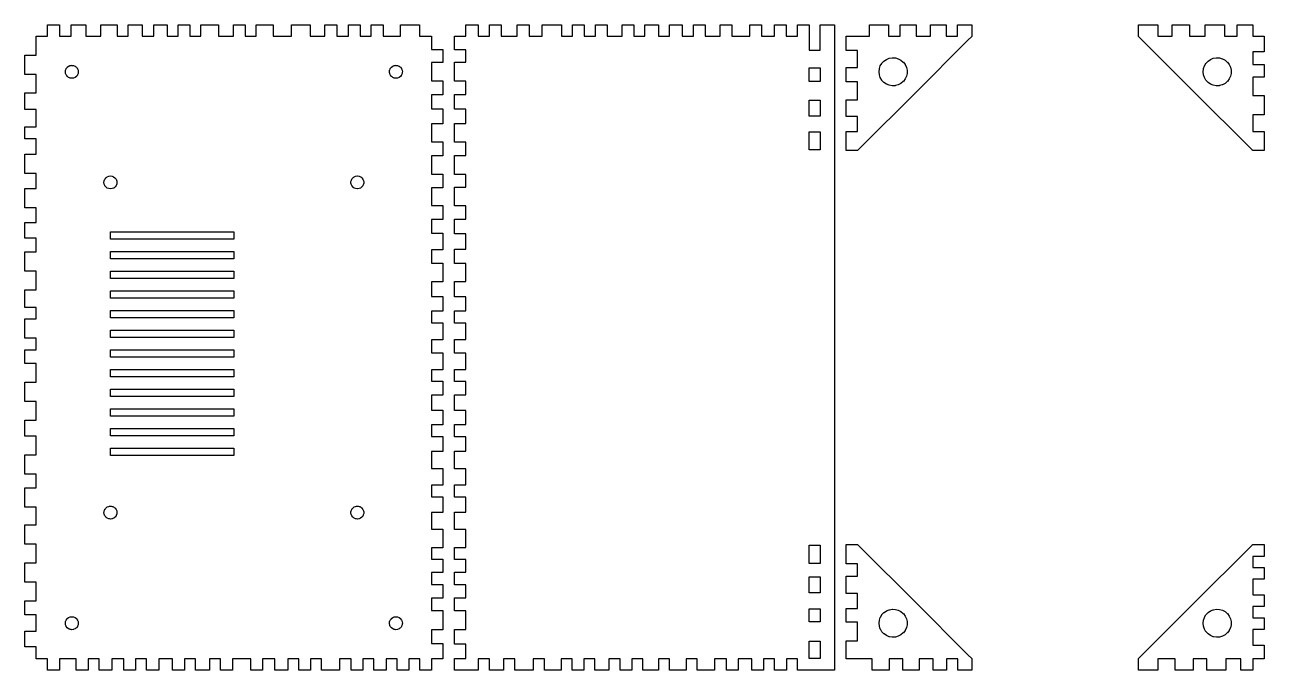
# Model space of a CAD drawing. Header units: metres. Extents: x 3 to 639, y 0 to 170.
# Drawn here: x 3 to 329.3, y 0 to 170.1 of the extents above; entities that cross this region are included whole.
import ezdxf

# ---------------------------------------------------------------- set-up
doc = ezdxf.new("R2010")
doc.units = ezdxf.units.M

msp = doc.modelspace()

# ---------------------------------------------------------------- linework, layer by layer
for points in [[(3.01, 84.4), (3.05, 84.41), (6, 84.41), (6, 87.5), (3.05, 87.5), (3.01, 87.51), (3, 87.55), (3, 92.55), (3.01, 92.58), (3.05, 92.6), (6, 92.6), (6, 95.56), (3.05, 95.56), (3.01, 95.57), (3, 95.61), (3, 100.2), (3.01, 100.24), (3.05, 100.25), (6, 100.25), (6, 105.14), (3.05, 105.14), (3.01, 105.15), (3, 105.19), (3, 110.19), (3.01, 110.22), (3.05, 110.24), (6, 110.24), (6, 113.89), (3.05, 113.89), (3.01, 113.9), (3, 113.94), (3, 117.94), (3.01, 117.98), (3.05, 117.99), (6, 117.99), (6, 121.82), (3.05, 121.82), (3.01, 121.84), (3, 121.87), (3, 126.87), (3.01, 126.91), (3.05, 126.92), (6, 126.92), (6, 130.91), (3.05, 130.91), (3.01, 130.92), (3, 130.96), (3, 131.43), (3, 132.77), (3, 134.08), (3, 135.28), (3, 135.96), (3.01, 135.99), (3.05, 136.01), (6, 136.01), (6, 140.06), (3.05, 140.06), (3.01, 140.08), (3, 140.11), (3, 143.18), (3.01, 143.22), (3.05, 143.23), (6, 143.23), (6, 147.73), (3.05, 147.73), (3.01, 147.75), (3, 147.78), (3, 149.42), (3, 150.07), (3, 150.77), (3, 151.44), (3, 152.06), (3, 152.08), (3.01, 152.12), (3.05, 152.13), (6, 152.13), (6, 157.03), (3.05, 157.03), (3.01, 157.05), (3, 157.08), (3, 160.94), (3, 161.09), (3, 161.24), (3, 161.36), (3, 162.05), (3.01, 162.09), (3.05, 162.1), (6, 162.1), (6, 167.05), (6.01, 167.09), (6.05, 167.1), (9, 167.1), (9, 170.05), (9.02, 170.09), (9.05, 170.1), (9.2, 170.1), (9.33, 170.1), (9.42, 170.1), (12.05, 170.1), (12.09, 170.09), (12.1, 170.05), (12.1, 167.1), (15.23, 167.1), (15.23, 170.05), (15.24, 170.09), (15.28, 170.1), (18.99, 170.1), (19.02, 170.09), (19.04, 170.05), (19.04, 167.1), (23.05, 167.1), (23.05, 170.05), (23.06, 170.09), (23.1, 170.1), (27.3, 170.1), (27.34, 170.09), (27.35, 170.05), (27.35, 167.1), (30.25, 167.1), (30.25, 170.05), (30.26, 170.09), (30.3, 170.1), (33.83, 170.1), (33.87, 170.09), (33.88, 170.05), (33.88, 167.1), (36.95, 167.1), (36.95, 170.05), (36.96, 170.09), (37, 170.1), (40.42, 170.1), (40.46, 170.09), (40.47, 170.05), (40.47, 167.1), (43.37, 167.1), (43.37, 170.05), (43.39, 170.09), (43.42, 170.1), (46.42, 170.1), (46.46, 170.09), (46.47, 170.05), (46.47, 167.1), (49.37, 167.1), (49.37, 170.05), (49.39, 170.09), (49.42, 170.1), (53.98, 170.1), (54.02, 170.09), (54.03, 170.05), (54.03, 167.1), (57.92, 167.1), (57.92, 170.05), (57.94, 170.09), (57.97, 170.1), (60.98, 170.1), (61.02, 170.09), (61.03, 170.05), (61.03, 167.1), (63.93, 167.1), (63.93, 170.05), (63.95, 170.09), (63.98, 170.1), (68.34, 170.1), (68.37, 170.09), (68.39, 170.05), (68.39, 167.1), (73.2, 167.1), (73.2, 170.05), (73.22, 170.09), (73.25, 170.1), (78.11, 170.1), (78.15, 170.09), (78.16, 170.05), (78.16, 167.1), (82.03, 167.1), (82.03, 170.05), (82.04, 170.09), (82.08, 170.1), (85.08, 170.1), (85.11, 170.09), (85.13, 170.05), (85.13, 167.1), (88.21, 167.1), (88.21, 170.05), (88.23, 170.09), (88.26, 170.1), (91.26, 170.1), (91.3, 170.09), (91.31, 170.05), (91.31, 167.1), (94.21, 167.1), (94.21, 170.05), (94.23, 170.09), (94.26, 170.1), (97.26, 170.1), (97.3, 170.09), (97.31, 170.05), (97.31, 167.1), (101.91, 167.1), (101.91, 170.05), (101.92, 170.09), (101.96, 170.1), (105.4, 170.1), (105.5, 170.1), (106.85, 170.1), (106.88, 170.09), (106.9, 170.05), (106.9, 167.1), (110.05, 167.1), (110.09, 167.09), (110.1, 167.05), (110.1, 163.59), (113.05, 163.59), (113.09, 163.58), (113.1, 163.54), (113.1, 160.21), (113.09, 160.18), (113.05, 160.16), (110.1, 160.16), (110.1, 155.31), (113.05, 155.31), (113.09, 155.29), (113.1, 155.26), (113.1, 151.67), (113.09, 151.63), (113.05, 151.62), (110.1, 151.62), (110.1, 147.93), (113.05, 147.93), (113.09, 147.91), (113.1, 147.88), (113.1, 144.06), (113.09, 144.02), (113.05, 144.01), (110.1, 144.01), (110.1, 139.27), (113.05, 139.27), (113.09, 139.25), (113.1, 139.22), (113.1, 135.57), (113.09, 135.54), (113.05, 135.52), (110.1, 135.52), (110.1, 130.7), (113.05, 130.7), (113.09, 130.69), (113.1, 130.65), (113.1, 127.22), (113.09, 127.19), (113.05, 127.17), (110.1, 127.17), (110.1, 122.44), (113.05, 122.44), (113.09, 122.43), (113.1, 122.39), (113.1, 118.86), (113.09, 118.82), (113.05, 118.81), (110.1, 118.81), (110.1, 115.14), (113.05, 115.14), (113.09, 115.13), (113.1, 115.09), (113.1, 110.88), (113.09, 110.85), (113.05, 110.83), (110.1, 110.83), (110.1, 107.26), (113.05, 107.26), (113.09, 107.25), (113.1, 107.21), (113.1, 102.41), (113.09, 102.37), (113.05, 102.36), (110.1, 102.36), (110.1, 98.5), (113.05, 98.5), (113.09, 98.49), (113.1, 98.45), (113.1, 94.67), (113.09, 94.64), (113.05, 94.62), (110.1, 94.62), (110.1, 91.57), (113.05, 91.57), (113.09, 91.56), (113.1, 91.52), (113.1, 87.13), (113.09, 87.09), (113.05, 87.08), (110.1, 87.08), (110.1, 83.66), (113.05, 83.66), (113.09, 83.65), (113.1, 83.61), (113.1, 79.22), (113.09, 79.18), (113.05, 79.17), (110.1, 79.17), (110.1, 76.18), (113.05, 76.18), (113.09, 76.17), (113.1, 76.13), (113.1, 72.57), (113.09, 72.54), (113.05, 72.52), (110.1, 72.52), (110.1, 68.51), (113.05, 68.51), (113.09, 68.5), (113.1, 68.46), (113.1, 64.74), (113.09, 64.7), (113.05, 64.69), (110.1, 64.69), (110.1, 61.62), (113.05, 61.62), (113.09, 61.61), (113.1, 61.57), (113.1, 57.7), (113.09, 57.67), (113.05, 57.65), (110.1, 57.65), (110.1, 53.15), (113.05, 53.15), (113.09, 53.13), (113.1, 53.1), (113.1, 48.8), (113.09, 48.77), (113.05, 48.75), (110.1, 48.75), (110.1, 45.74), (113.05, 45.74), (113.09, 45.72), (113.1, 45.69), (113.1, 41.63), (113.09, 41.6), (113.05, 41.58), (110.1, 41.58), (110.1, 37.21), (113.05, 37.21), (113.09, 37.19), (113.1, 37.16), (113.1, 32.31), (113.09, 32.27), (113.05, 32.26), (110.1, 32.26), (110.1, 29.29), (113.05, 29.29), (113.09, 29.28), (113.1, 29.24), (113.1, 25.78), (113.09, 25.75), (113.05, 25.73), (110.1, 25.73), (110.1, 22.62), (113.05, 22.62), (113.09, 22.61), (113.1, 22.57), (113.1, 19.03), (113.09, 18.99), (113.05, 18.98), (110.1, 18.98), (110.1, 15.74), (113.05, 15.74), (113.09, 15.72), (113.1, 15.69), (113.1, 10.7), (113.09, 10.66), (113.05, 10.65), (110.1, 10.65), (110.1, 7.01), (113.05, 7.01), (113.09, 6.99), (113.1, 6.96), (113.1, 4.98), (113.1, 3.05), (113.09, 3.02), (113.05, 3), (110.1, 3), (110.1, 0.05), (110.1, 0.05), (110.09, 0.01), (110.05, 0), (109.84, 0), (109.55, 0), (108.82, 0), (108.76, 0), (108.73, 0), (108.42, 0), (107.05, 0), (107.01, 0.01), (107, 0.05), (107, 3), (104.1, 3), (104.1, 0.05), (104.09, 0.01), (104.05, 0), (101.05, 0), (101.01, 0.01), (101, 0.05), (101, 3), (98.1, 3), (98.1, 0.05), (98.08, 0.01), (98.05, 0), (94.95, 0), (94.92, 0.01), (94.9, 0.05), (94.9, 3), (92, 3), (92, 0.05), (91.99, 0.01), (91.95, 0), (88.95, 0), (88.92, 0.01), (88.9, 0.05), (88.9, 3), (85.82, 3), (85.82, 0.05), (85.8, 0.01), (85.77, 0), (81.16, 0), (81.12, 0.01), (81.11, 0.05), (81.11, 3), (78.21, 3), (78.21, 0.05), (78.19, 0.01), (78.16, 0), (75.16, 0), (75.12, 0.01), (75.11, 0.05), (75.11, 3), (72.21, 3), (72.21, 0.05), (72.19, 0.01), (72.16, 0), (68.9, 0), (68.87, 0.01), (68.85, 0.05), (68.85, 3), (65.6, 3), (65.6, 0.05), (65.59, 0.01), (65.55, 0), (62.55, 0), (62.51, 0.01), (62.5, 0.05), (62.5, 3), (57.64, 3), (57.64, 0.05), (57.62, 0.01), (57.59, 0), (54.59, 0), (54.55, 0.01), (54.54, 0.05), (54.54, 3), (51.64, 3), (51.64, 0.05), (51.62, 0.01), (51.59, 0), (47.96, 0), (47.93, 0.01), (47.91, 0.05), (47.91, 3), (45.01, 3), (45.01, 0.05), (45, 0.01), (44.96, 0), (41.96, 0), (41.93, 0.01), (41.91, 0.05), (41.91, 3), (38.33, 3), (38.33, 0.05), (38.31, 0.01), (38.28, 0), (35.09, 0), (35.06, 0.01), (35.04, 0.05), (35.04, 3), (32.14, 3), (32.14, 0.05), (32.13, 0.01), (32.09, 0), (29.09, 0), (29.06, 0.01), (29.04, 0.05), (29.04, 3), (25.95, 3), (25.95, 0.05), (25.94, 0.01), (25.9, 0), (22.61, 0), (22.58, 0.01), (22.56, 0.05), (22.56, 3), (19.66, 3), (19.66, 0.05), (19.65, 0.01), (19.61, 0), (16.58, 0), (16.54, 0.01), (16.53, 0.05), (16.53, 3), (12.1, 3), (12.1, 0.05), (12.09, 0.01), (12.05, 0), (11.46, 0), (11.32, 0), (11.11, 0), (9.14, 0), (9.05, 0), (9.01, 0.01), (9, 0.05), (9, 3), (6.05, 3), (6.01, 3.01), (6, 3.05), (6, 6.2), (3.05, 6.2), (3.01, 6.22), (3, 6.25), (3, 10.27), (3.01, 10.31), (3.05, 10.32), (6, 10.32), (6, 14.63), (3.05, 14.63), (3.01, 14.64), (3, 14.68), (3, 18.25), (3.01, 18.29), (3.05, 18.3), (6, 18.3), (6, 23.2), (3.05, 23.2), (3.01, 23.22), (3, 23.25), (3, 28.25), (3.01, 28.29), (3.05, 28.3), (6, 28.3), (6, 33.2), (3.05, 33.2), (3.01, 33.22), (3, 33.25), (3, 38.25), (3.01, 38.28), (3.05, 38.3), (6, 38.3), (6, 42.98), (3.05, 42.98), (3.01, 42.99), (3, 43.03), (3, 48.02), (3.01, 48.05), (3.05, 48.07), (6, 48.07), (6, 51.65), (3.05, 51.65), (3.01, 51.66), (3, 51.7), (3, 56.7), (3.01, 56.73), (3.05, 56.75), (6, 56.75), (6, 61.65), (3.05, 61.65), (3.01, 61.66), (3, 61.7), (3, 65.88), (3.01, 65.91), (3.05, 65.93), (6, 65.93), (6, 70.83), (3.05, 70.83), (3.01, 70.84), (3, 70.88), (3, 75.88), (3.01, 75.91), (3.05, 75.93), (6, 75.93), (6, 80.83), (3.05, 80.83), (3.01, 80.84), (3, 80.88), (3, 84.36), (3.01, 84.4)], [(200.38, 170.09), (200.41, 170.1), (203.44, 170.1), (203.47, 170.09), (203.49, 170.05), (203.49, 167.1), (206.4, 167.1), (206.4, 170.05), (206.41, 170.09), (206.45, 170.1), (206.67, 170.1), (206.8, 170.1), (207.1, 170.1), (207.55, 170.1), (208.08, 170.1), (208.62, 170.1), (209.12, 170.1), (209.45, 170.1), (209.48, 170.09), (209.5, 170.05), (209.5, 167.05), (209.5, 167.05), (209.5, 163.42), (212.4, 163.42), (212.4, 167.05), (212.4, 167.05), (212.4, 170.05), (212.42, 170.09), (212.45, 170.1), (212.51, 170.1), (212.74, 170.1), (212.91, 170.1), (213.04, 170.1), (213.68, 170.1), (213.87, 170.1), (214.02, 170.1), (214.13, 170.1), (214.23, 170.1), (214.87, 170.1), (214.97, 170.1), (215.04, 170.1), (215.05, 170.1), (215.05, 170.1), (215.11, 170.1), (215.16, 170.1), (215.58, 170.1), (215.82, 170.1), (215.84, 170.1), (215.85, 170.1), (215.87, 170.1), (215.89, 170.1), (215.91, 170.1), (215.92, 170.1), (215.93, 170.1), (215.94, 170.1), (216.07, 170.1), (216.08, 170.1), (216.08, 170.1), (216.11, 170.1), (216.15, 170.1), (216.18, 170.09), (216.2, 170.05), (216.2, 167.05), (216.2, 167.05), (216.2, 161.48), (216.2, 83.55), (216.2, 5.62), (216.2, 3.05), (216.2, 3.05), (216.2, 0.05), (216.18, 0.01), (216.15, 0), (216.13, 0), (216.04, 0), (215.96, 0), (215.88, 0), (215.82, 0), (215.65, 0), (215.65, 0), (215.65, 0), (215.51, 0), (214.55, 0), (213.24, 0), (213.06, 0), (212.11, 0), (210.52, 0), (209.45, 0), (209.45, 0), (209.45, 0), (208.33, 0), (206.45, 0), (206.41, 0.01), (206.4, 0.05), (206.4, 3), (203.5, 3), (203.5, 0.05), (203.48, 0.01), (203.45, 0), (200.45, 0), (200.41, 0.01), (200.4, 0.05), (200.4, 3), (197.5, 3), (197.5, 0.05), (197.48, 0.01), (197.45, 0), (194.44, 0), (194.4, 0.01), (194.39, 0.05), (194.39, 3), (190.84, 3), (190.84, 0.05), (190.82, 0.01), (190.79, 0), (187.79, 0), (187.75, 0.01), (187.74, 0.05), (187.74, 3), (184.6, 3), (184.6, 0.05), (184.59, 0.01), (184.55, 0), (180.09, 0), (180.06, 0.01), (180.04, 0.05), (180.04, 3), (177.09, 3), (177.09, 0.05), (177.07, 0.01), (177.04, 0), (172.76, 0), (172.73, 0.01), (172.71, 0.05), (172.71, 3), (169.81, 3), (169.81, 0.05), (169.8, 0.01), (169.76, 0), (165.79, 0), (165.75, 0.01), (165.74, 0.05), (165.74, 3), (162.84, 3), (162.84, 0.05), (162.82, 0.01), (162.79, 0), (159.79, 0), (159.75, 0.01), (159.74, 0.05), (159.74, 3), (156.79, 3), (156.79, 0.05), (156.78, 0.01), (156.74, 0), (153.12, 0), (153.09, 0.01), (153.07, 0.05), (153.07, 3), (150.17, 3), (150.17, 0.05), (150.16, 0.01), (150.12, 0), (147.12, 0), (147.09, 0.01), (147.07, 0.05), (147.07, 3), (144.17, 3), (144.17, 0.05), (144.16, 0.01), (144.12, 0), (139.87, 0), (139.84, 0.01), (139.82, 0.05), (139.82, 3), (136.8, 3), (136.8, 0.05), (136.78, 0.01), (136.75, 0), (132.02, 0), (131.99, 0.01), (131.97, 0.05), (131.97, 3), (129.06, 3), (129.06, 0.05), (129.05, 0.01), (129.01, 0), (125.35, 0), (125.32, 0.01), (125.3, 0.05), (125.3, 3), (122.4, 3), (122.4, 0.05), (122.39, 0.01), (122.35, 0), (120.8, 0), (120.68, 0), (120.55, 0), (120.37, 0), (120.13, 0), (119.86, 0), (119.58, 0), (119.29, 0), (119.02, 0), (118.77, 0), (118.55, 0), (118.49, 0), (118.43, 0), (118.33, 0), (118.21, 0), (118.11, 0), (118.07, 0), (117.97, 0), (117.92, 0), (117.77, 0), (117.63, 0), (117.5, 0), (117.39, 0), (117.18, 0), (117.16, 0), (117.16, 0), (117.09, 0), (116.68, 0), (116.67, 0), (116.46, 0), (116.31, 0), (116.3, 0), (116.29, 0), (116.28, 0), (116.27, 0), (116.26, 0), (116.25, 0), (116.24, 0), (116.22, 0), (116.19, 0), (116.15, 0), (116.12, 0.01), (116.12, 0.02), (116.11, 0.02), (116.1, 0.05), (116.1, 0.06), (116.1, 0.13), (116.1, 0.14), (116.1, 0.16), (116.1, 0.16), (116.1, 0.17), (116.1, 0.22), (116.1, 0.25), (116.1, 0.37), (116.1, 0.67), (116.1, 1.28), (116.1, 1.3), (116.1, 1.34), (116.1, 1.39), (116.1, 1.47), (116.1, 1.55), (116.1, 1.64), (116.1, 1.72), (116.1, 1.8), (116.1, 1.85), (116.1, 1.88), (116.1, 2.43), (116.1, 2.46), (116.1, 2.54), (116.1, 2.65), (116.1, 2.79), (116.1, 2.95), (116.1, 3.05), (116.11, 3.09), (116.15, 3.1), (116.15, 3.1), (119.1, 3.1), (119.1, 6.91), (116.15, 6.91), (116.11, 6.92), (116.1, 6.96), (116.1, 9.28), (116.1, 10.7), (116.11, 10.73), (116.15, 10.75), (119.1, 10.75), (119.1, 15.64), (116.15, 15.64), (116.11, 15.65), (116.1, 15.69), (116.1, 17.89), (116.1, 19.03), (116.11, 19.06), (116.15, 19.08), (119.1, 19.08), (119.1, 22.52), (116.15, 22.52), (116.11, 22.54), (116.1, 22.57), (116.1, 25.78), (116.11, 25.82), (116.15, 25.83), (119.1, 25.83), (119.1, 29.19), (116.15, 29.19), (116.11, 29.21), (116.1, 29.24), (116.1, 32.31), (116.11, 32.34), (116.15, 32.36), (119.1, 32.36), (119.1, 37.11), (116.15, 37.11), (116.11, 37.12), (116.1, 37.16), (116.1, 41.63), (116.11, 41.67), (116.15, 41.68), (119.1, 41.68), (119.1, 45.64), (116.15, 45.64), (116.11, 45.65), (116.1, 45.69), (116.1, 48.8), (116.11, 48.84), (116.15, 48.85), (119.1, 48.85), (119.1, 53.05), (116.15, 53.05), (116.11, 53.06), (116.1, 53.1), (116.1, 57.7), (116.11, 57.74), (116.15, 57.75), (119.1, 57.75), (119.1, 61.52), (116.15, 61.52), (116.11, 61.54), (116.1, 61.57), (116.1, 64.74), (116.11, 64.78), (116.15, 64.79), (119.1, 64.79), (119.1, 68.41), (116.15, 68.41), (116.11, 68.43), (116.1, 68.46), (116.1, 72.57), (116.11, 72.61), (116.15, 72.62), (119.1, 72.62), (119.1, 76.08), (116.15, 76.08), (116.11, 76.1), (116.1, 76.13), (116.1, 79.22), (116.11, 79.25), (116.15, 79.27), (119.1, 79.27), (119.1, 83.56), (116.15, 83.56), (116.11, 83.57), (116.1, 83.61), (116.1, 87.13), (116.11, 87.17), (116.15, 87.18), (119.1, 87.18), (119.1, 91.47), (116.15, 91.47), (116.11, 91.49), (116.1, 91.52), (116.1, 94.67), (116.11, 94.71), (116.15, 94.72), (119.1, 94.72), (119.1, 98.4), (116.15, 98.4), (116.11, 98.42), (116.1, 98.45), (116.1, 102.41), (116.11, 102.44), (116.15, 102.46), (119.1, 102.46), (119.1, 107.16), (116.15, 107.16), (116.11, 107.18), (116.1, 107.21), (116.1, 110.88), (116.11, 110.92), (116.15, 110.93), (119.1, 110.93), (119.1, 115.04), (116.15, 115.04), (116.11, 115.05), (116.1, 115.09), (116.1, 118.86), (116.11, 118.89), (116.15, 118.91), (119.1, 118.91), (119.1, 122.34), (116.15, 122.34), (116.11, 122.35), (116.1, 122.39), (116.1, 127.22), (116.11, 127.26), (116.15, 127.27), (119.1, 127.27), (119.1, 130.6), (116.15, 130.6), (116.11, 130.62), (116.1, 130.65), (116.1, 135.57), (116.11, 135.61), (116.15, 135.62), (119.1, 135.62), (119.1, 139.17), (116.15, 139.17), (116.11, 139.18), (116.1, 139.22), (116.1, 144.06), (116.11, 144.09), (116.15, 144.11), (119.1, 144.11), (119.1, 147.83), (116.15, 147.83), (116.11, 147.84), (116.1, 147.88), (116.1, 151.67), (116.11, 151.7), (116.15, 151.72), (119.1, 151.72), (119.1, 155.21), (116.15, 155.21), (116.11, 155.22), (116.1, 155.26), (116.1, 160.21), (116.11, 160.25), (116.15, 160.26), (119.1, 160.26), (119.1, 163.49), (116.15, 163.49), (116.11, 163.51), (116.1, 163.54), (116.1, 164.2), (116.1, 166.51), (116.1, 166.57), (116.1, 166.67), (116.1, 166.81), (116.1, 166.98), (116.1, 167.03), (116.1, 167.05), (116.11, 167.09), (116.15, 167.1), (119.1, 167.1), (119.1, 170.05), (119.12, 170.09), (119.15, 170.1), (119.26, 170.1), (119.39, 170.1), (119.56, 170.1), (119.79, 170.1), (120.05, 170.1), (120.33, 170.1), (120.6, 170.1), (120.83, 170.1), (120.99, 170.1), (121.05, 170.1), (122.16, 170.1), (122.33, 170.1), (122.37, 170.09), (122.38, 170.05), (122.38, 167.1), (125.31, 167.1), (125.31, 170.05), (125.32, 170.09), (125.36, 170.1), (125.5, 170.1), (125.63, 170.1), (128.36, 170.1), (128.39, 170.09), (128.41, 170.05), (128.41, 167.1), (132.65, 167.1), (132.65, 170.05), (132.67, 170.09), (132.7, 170.1), (135.7, 170.1), (135.74, 170.09), (135.75, 170.05), (135.75, 167.1), (139.21, 167.1), (139.21, 170.05), (139.23, 170.09), (139.26, 170.1), (143.72, 170.1), (144.23, 170.1), (144.27, 170.09), (144.28, 170.05), (144.28, 167.1), (147.18, 167.1), (147.18, 170.05), (147.2, 170.09), (147.23, 170.1), (150.23, 170.1), (150.27, 170.09), (150.28, 170.05), (150.28, 167.1), (153.26, 167.1), (153.26, 170.05), (153.28, 170.09), (153.31, 170.1), (156.31, 170.1), (156.35, 170.09), (156.36, 170.05), (156.36, 167.1), (160.24, 167.1), (160.24, 170.05), (160.25, 170.09), (160.29, 170.1), (163.29, 170.1), (163.33, 170.09), (163.34, 170.05), (163.34, 167.1), (166.24, 167.1), (166.24, 170.05), (166.26, 170.09), (166.29, 170.1), (169.77, 170.1), (169.81, 170.09), (169.82, 170.05), (169.82, 167.1), (172.72, 167.1), (172.72, 170.05), (172.74, 170.09), (172.77, 170.1), (176.06, 170.1), (176.1, 170.09), (176.11, 170.05), (176.11, 167.1), (179.01, 167.1), (179.01, 170.05), (179.03, 170.09), (179.06, 170.1), (182.06, 170.1), (182.1, 170.09), (182.11, 170.05), (182.11, 167.1), (186.06, 167.1), (186.06, 170.05), (186.08, 170.09), (186.11, 170.1), (189.12, 170.1), (189.15, 170.09), (189.17, 170.05), (189.17, 167.1), (193.88, 167.1), (193.88, 170.05), (193.9, 170.09), (193.93, 170.1), (196.93, 170.1), (196.97, 170.09), (196.98, 170.05), (196.98, 167.1), (200.36, 167.1), (200.36, 170.05), (200.38, 170.09)], [(219.21, 155.09), (219.2, 155.12), (219.2, 158.82), (219.21, 158.86), (219.25, 158.87), (222.2, 158.87), (222.2, 163.32), (219.25, 163.32), (219.21, 163.34), (219.2, 163.37), (219.2, 163.59), (219.2, 167.05), (219.21, 167.08), (219.25, 167.1), (222.25, 167.1), (222.25, 167.1), (225.4, 167.1), (225.4, 170.05), (225.42, 170.09), (225.45, 170.1), (225.86, 170.1), (226.31, 170.1), (226.73, 170.1), (227.01, 170.1), (227.1, 170.1), (227.63, 170.1), (228.22, 170.1), (228.75, 170.1), (229.14, 170.1), (229.21, 170.1), (229.27, 170.1), (230.37, 170.1), (230.41, 170.09), (230.42, 170.05), (230.42, 167.1), (233.44, 167.1), (233.44, 170.05), (233.46, 170.09), (233.49, 170.1), (236.43, 170.1), (236.66, 170.1), (237.63, 170.1), (237.67, 170.09), (237.68, 170.05), (237.68, 167.1), (241.46, 167.1), (241.46, 170.05), (241.48, 170.09), (241.51, 170.1), (245.55, 170.1), (245.59, 170.09), (245.6, 170.05), (245.6, 167.1), (248.54, 167.1), (248.54, 170.05), (248.56, 170.09), (248.59, 170.1), (252.25, 170.1), (252.28, 170.09), (252.3, 170.05), (252.3, 167.06), (252.3, 167.05), (252.29, 167.01), (251.29, 166.01), (237.29, 152.01), (223.29, 138.01), (222.29, 137.01), (222.25, 137), (222.24, 137), (219.25, 137), (219.21, 137.02), (219.2, 137.05), (219.2, 141.93), (219.21, 141.97), (219.25, 141.98), (222.2, 141.98), (222.2, 145.93), (219.25, 145.93), (219.21, 145.95), (219.2, 145.98), (219.2, 150.25), (219.21, 150.28), (219.25, 150.3), (222.2, 150.3), (222.2, 155.07), (219.25, 155.07), (219.21, 155.09)], [(326.3, 162.96), (326.3, 159.61), (329.25, 159.61), (329.29, 159.59), (329.3, 159.56), (329.3, 158.41), (329.3, 158.33), (329.3, 158.26), (329.3, 156.34), (329.29, 156.3), (329.25, 156.29), (326.3, 156.29), (326.3, 151.47), (329.25, 151.47), (329.29, 151.45), (329.3, 151.42), (329.3, 146.42), (329.29, 146.39), (329.25, 146.37), (326.3, 146.37), (326.3, 141.97), (329.25, 141.97), (329.29, 141.96), (329.3, 141.92), (329.3, 137.05), (329.29, 137.02), (329.25, 137), (326.26, 137), (326.25, 137), (326.21, 137.01), (325.21, 138.01), (311.21, 152.01), (297.21, 166.01), (296.21, 167.01), (296.2, 167.05), (296.2, 167.06), (296.2, 170.05), (296.22, 170.09), (296.25, 170.1), (301.23, 170.1), (301.26, 170.09), (301.28, 170.05), (301.28, 167.1), (305.03, 167.1), (305.03, 170.05), (305.04, 170.09), (305.08, 170.1), (309.59, 170.1), (309.62, 170.09), (309.64, 170.05), (309.64, 167.1), (313.77, 167.1), (313.77, 170.05), (313.78, 170.09), (313.82, 170.1), (314.74, 170.1), (314.96, 170.1), (315.26, 170.1), (315.6, 170.1), (315.97, 170.1), (317.82, 170.1), (317.99, 170.1), (318.22, 170.1), (318.5, 170.1), (318.78, 170.1), (318.81, 170.1), (318.85, 170.09), (318.86, 170.05), (318.86, 167.1), (322.18, 167.1), (322.18, 170.05), (322.19, 170.09), (322.23, 170.1), (326.25, 170.1), (326.28, 170.09), (326.3, 170.05), (326.3, 167.1), (329.25, 167.1), (329.29, 167.08), (329.3, 167.05), (329.3, 163.01), (329.29, 162.98), (329.25, 162.96), (326.3, 162.96)], [(228.66, 159.96), (229.2, 160.53), (229.85, 160.97), (229.87, 160.98), (230.59, 161.27), (231.36, 161.4), (231.39, 161.4), (232.17, 161.36), (232.2, 161.36), (232.96, 161.15), (232.96, 161.15), (232.97, 161.14), (233.66, 160.78), (234.26, 160.27), (234.28, 160.25), (234.3, 160.23), (234.77, 159.6), (234.78, 159.58), (235.1, 158.9), (235.1, 158.88), (235.27, 158.11), (235.27, 158.09), (235.27, 157.71), (235.27, 157.33), (235.27, 157.3), (235.1, 156.54), (235.1, 156.52), (234.78, 155.83), (234.77, 155.81), (234.3, 155.18), (234.28, 155.16), (234.26, 155.15), (233.66, 154.64), (232.97, 154.27), (232.96, 154.27), (232.96, 154.27), (232.2, 154.06), (232.17, 154.05), (231.39, 154.01), (231.36, 154.02), (230.59, 154.14), (229.87, 154.43), (229.85, 154.44), (229.2, 154.88), (228.66, 155.45), (228.64, 155.47), (228.63, 155.5), (228.23, 156.16), (227.99, 156.88), (227.98, 156.9), (227.98, 156.93), (227.89, 157.71), (227.98, 158.49), (227.98, 158.51), (227.99, 158.54), (228.23, 159.26), (228.63, 159.92), (228.64, 159.94), (228.66, 159.96)], [(316.7, 154.01), (316.68, 154.02), (315.9, 154.14), (315.18, 154.43), (315.16, 154.44), (314.51, 154.88), (313.98, 155.45), (313.96, 155.47), (313.94, 155.5), (313.54, 156.16), (313.3, 156.88), (313.29, 156.9), (313.29, 156.93), (313.21, 157.71), (313.29, 158.49), (313.29, 158.51), (313.3, 158.54), (313.54, 159.26), (313.94, 159.92), (313.96, 159.94), (313.98, 159.96), (314.51, 160.53), (315.16, 160.97), (315.18, 160.98), (315.9, 161.27), (316.68, 161.4), (316.7, 161.4), (317.49, 161.36), (317.51, 161.36), (318.27, 161.15), (318.28, 161.15), (318.28, 161.14), (318.98, 160.78), (319, 160.76), (319.59, 160.25), (319.61, 160.23), (320.08, 159.6), (320.41, 158.9), (320.58, 158.14), (320.58, 158.11), (320.58, 158.09), (320.58, 157.71), (320.58, 157.33), (320.58, 157.3), (320.58, 157.28), (320.41, 156.52), (320.08, 155.81), (319.61, 155.18), (319.59, 155.16), (319, 154.66), (318.98, 154.64), (318.28, 154.27), (318.28, 154.27), (318.27, 154.27), (317.51, 154.06), (317.49, 154.05), (316.7, 154.01)], [(15.41, 159.4), (15.63, 159.38), (15.83, 159.35), (15.85, 159.35), (16.02, 159.27), (16.22, 159.19), (16.23, 159.19), (16.24, 159.18), (16.25, 159.17), (16.41, 159.05), (16.6, 158.91), (16.73, 158.73), (16.87, 158.55), (16.88, 158.53), (17.03, 158.16), (17.09, 157.72), (17.09, 157.71), (17.09, 157.69), (17.03, 157.25), (16.88, 156.88), (16.87, 156.87), (16.86, 156.86), (16.84, 156.83), (16.6, 156.52), (16.6, 156.5), (16.24, 156.24), (16.23, 156.23), (16.22, 156.22), (15.85, 156.07), (15.62, 156.04), (15.39, 156.01), (15.38, 156.01), (15.17, 156.04), (14.96, 156.06), (14.94, 156.07), (14.76, 156.14), (14.55, 156.23), (14.54, 156.24), (14.46, 156.3), (14.37, 156.37), (14.19, 156.5), (14.05, 156.69), (13.91, 156.87), (13.91, 156.88), (13.75, 157.25), (13.7, 157.69), (13.69, 157.71), (13.7, 157.72), (13.75, 158.16), (13.91, 158.53), (13.91, 158.55), (13.92, 158.56), (14.1, 158.78), (14.18, 158.9), (14.19, 158.91), (14.54, 159.18), (14.55, 159.19), (14.57, 159.19), (14.9, 159.33), (14.94, 159.35), (15.17, 159.38), (15.39, 159.41), (15.41, 159.4)], [(101.34, 159.27), (101.46, 159.22), (101.53, 159.19), (101.55, 159.19), (101.56, 159.18), (101.63, 159.12), (101.73, 159.05), (101.91, 158.91), (102.18, 158.56), (102.19, 158.55), (102.19, 158.53), (102.2, 158.51), (102.27, 158.34), (102.35, 158.16), (102.35, 158.14), (102.36, 158.06), (102.4, 157.72), (102.41, 157.71), (102.38, 157.48), (102.35, 157.25), (102.19, 156.88), (102.19, 156.87), (102.18, 156.86), (102.12, 156.78), (102.05, 156.69), (101.91, 156.5), (101.56, 156.24), (101.55, 156.23), (101.53, 156.22), (101.16, 156.07), (100.93, 156.04), (100.71, 156.01), (100.69, 156.01), (100.49, 156.04), (100.27, 156.06), (100.25, 156.07), (100.08, 156.14), (99.9, 156.21), (99.88, 156.22), (99.87, 156.23), (99.86, 156.24), (99.77, 156.3), (99.69, 156.37), (99.5, 156.5), (99.24, 156.86), (99.23, 156.87), (99.22, 156.88), (99.21, 156.91), (99.14, 157.08), (99.07, 157.25), (99.04, 157.48), (99.01, 157.71), (99.01, 157.72), (99.04, 157.94), (99.06, 158.14), (99.07, 158.16), (99.22, 158.53), (99.23, 158.55), (99.24, 158.56), (99.29, 158.63), (99.37, 158.73), (99.5, 158.91), (99.86, 159.18), (99.87, 159.19), (99.88, 159.19), (100.25, 159.35), (100.48, 159.38), (100.71, 159.41), (100.72, 159.4), (100.94, 159.38), (101.14, 159.35), (101.16, 159.35), (101.34, 159.27)], [(212.4, 158.77), (212.4, 155.17), (209.5, 155.17), (209.5, 158.77), (212.4, 158.77)], [(209.5, 146.03), (209.5, 150.2), (212.4, 150.2), (212.4, 146.03), (209.5, 146.03)], [(209.5, 137.1), (209.5, 141.88), (212.4, 141.88), (212.4, 137.1), (209.5, 137.1)], [(27.19, 128.1), (27.16, 128.04), (27.12, 127.92), (27.03, 127.71), (27.02, 127.7), (26.77, 127.37), (26.76, 127.36), (26.75, 127.35), (26.4, 127.08), (26.39, 127.07), (26.38, 127.06), (26, 126.91), (25.57, 126.85), (25.55, 126.85), (25.53, 126.85), (25.1, 126.91), (24.72, 127.06), (24.71, 127.07), (24.7, 127.08), (24.35, 127.35), (24.1, 127.67), (24.07, 127.71), (24.06, 127.72), (23.91, 128.1), (23.85, 128.53), (23.85, 128.55), (23.85, 128.57), (23.91, 129), (24.06, 129.38), (24.07, 129.39), (24.21, 129.57), (24.27, 129.65), (24.34, 129.74), (24.35, 129.75), (24.36, 129.76), (24.43, 129.82), (24.53, 129.89), (24.71, 130.03), (24.72, 130.04), (25.1, 130.19), (25.53, 130.25), (25.55, 130.25), (25.57, 130.25), (26, 130.19), (26.38, 130.04), (26.39, 130.03), (26.74, 129.76), (26.75, 129.75), (26.89, 129.57), (27.03, 129.39), (27.12, 129.18), (27.18, 129.03), (27.19, 129), (27.25, 128.57), (27.25, 128.55), (27.25, 128.53), (27.19, 128.1)], [(89.08, 127.7), (89.07, 127.71), (89.06, 127.72), (88.93, 128.06), (88.91, 128.1), (88.88, 128.32), (88.85, 128.55), (88.85, 128.57), (88.88, 128.79), (88.91, 128.99), (88.91, 129), (88.98, 129.18), (89.06, 129.38), (89.07, 129.39), (89.08, 129.4), (89.08, 129.41), (89.21, 129.57), (89.35, 129.75), (89.53, 129.89), (89.71, 130.03), (89.72, 130.04), (90.1, 130.19), (90.53, 130.25), (90.55, 130.25), (90.57, 130.25), (91, 130.19), (91.38, 130.04), (91.39, 130.03), (91.4, 130.02), (91.43, 130), (91.74, 129.76), (91.75, 129.75), (92.02, 129.4), (92.03, 129.39), (92.04, 129.38), (92.19, 129), (92.22, 128.78), (92.25, 128.55), (92.25, 128.53), (92.22, 128.32), (92.19, 128.11), (92.19, 128.1), (92.12, 127.92), (92.03, 127.71), (92.02, 127.7), (91.96, 127.62), (91.89, 127.53), (91.75, 127.35), (91.57, 127.21), (91.39, 127.07), (91.38, 127.06), (91, 126.91), (90.57, 126.85), (90.55, 126.85), (90.53, 126.85), (90.1, 126.91), (89.72, 127.06), (89.71, 127.07), (89.7, 127.08), (89.47, 127.25), (89.36, 127.34), (89.35, 127.35), (89.08, 127.7)], [(41.8, 115.5), (56.97, 115.5), (58, 115.5), (58, 115.48), (58, 114.55), (58, 113.62), (58, 113.6), (56.97, 113.6), (41.8, 113.6), (26.63, 113.6), (25.6, 113.6), (25.6, 113.62), (25.6, 114.55), (25.6, 115.48), (25.6, 115.5), (26.63, 115.5), (41.8, 115.5)], [(41.8, 108.42), (26.63, 108.42), (25.6, 108.42), (25.6, 108.43), (25.6, 109.37), (25.6, 110.3), (25.6, 110.32), (26.63, 110.32), (41.8, 110.32), (56.97, 110.32), (58, 110.32), (58, 110.3), (58, 109.37), (58, 108.43), (58, 108.42), (56.97, 108.42), (41.8, 108.42)], [(41.8, 103.24), (26.63, 103.24), (25.6, 103.24), (25.6, 103.25), (25.6, 104.19), (25.6, 105.12), (25.6, 105.14), (26.63, 105.14), (41.8, 105.14), (56.97, 105.14), (58, 105.14), (58, 105.12), (58, 104.19), (58, 103.25), (58, 103.24), (56.97, 103.24), (41.8, 103.24)], [(25.6, 99), (25.6, 99.94), (25.6, 99.95), (26.63, 99.95), (41.8, 99.95), (56.97, 99.95), (58, 99.95), (58, 99.94), (58, 99), (58, 98.07), (58, 98.05), (56.97, 98.05), (41.8, 98.05), (26.63, 98.05), (25.6, 98.05), (25.6, 98.07), (25.6, 99)], [(26.63, 92.87), (25.6, 92.87), (25.6, 92.89), (25.6, 93.82), (25.6, 94.76), (25.6, 94.77), (26.63, 94.77), (41.8, 94.77), (56.97, 94.77), (58, 94.77), (58, 94.76), (58, 93.82), (58, 92.89), (58, 92.87), (56.97, 92.87), (41.8, 92.87), (26.63, 92.87)], [(25.6, 88.64), (25.6, 89.57), (25.6, 89.59), (26.63, 89.59), (41.8, 89.59), (56.97, 89.59), (58, 89.59), (58, 89.57), (58, 88.64), (58, 87.71), (58, 87.69), (56.97, 87.69), (41.8, 87.69), (26.63, 87.69), (25.6, 87.69), (25.6, 87.71), (25.6, 88.64)], [(25.6, 82.51), (25.6, 82.53), (25.6, 83.46), (25.6, 84.39), (25.6, 84.41), (26.63, 84.41), (41.8, 84.41), (56.97, 84.41), (58, 84.41), (58, 84.39), (58, 83.46), (58, 82.53), (58, 82.51), (56.97, 82.51), (41.8, 82.51), (26.63, 82.51), (25.6, 82.51)], [(26.63, 79.23), (41.8, 79.23), (56.97, 79.23), (58, 79.23), (58, 79.21), (58, 78.28), (58, 77.34), (58, 77.33), (56.97, 77.33), (41.8, 77.33), (26.63, 77.33), (25.6, 77.33), (25.6, 77.34), (25.6, 78.28), (25.6, 79.21), (25.6, 79.23), (26.63, 79.23)], [(25.6, 72.16), (25.6, 73.1), (25.6, 74.03), (25.6, 74.05), (26.63, 74.05), (41.8, 74.05), (56.97, 74.05), (58, 74.05), (58, 74.03), (58, 73.1), (58, 72.16), (58, 72.15), (56.97, 72.15), (41.8, 72.15), (26.63, 72.15), (25.6, 72.15), (25.6, 72.16)], [(25.6, 66.96), (25.6, 66.98), (25.6, 67.91), (25.6, 68.85), (25.6, 68.86), (26.63, 68.86), (41.8, 68.86), (56.97, 68.86), (58, 68.86), (58, 68.85), (58, 67.91), (58, 66.98), (58, 66.96), (56.97, 66.96), (41.8, 66.96), (26.63, 66.96), (25.6, 66.96)], [(25.6, 63.68), (26.63, 63.68), (41.8, 63.68), (56.97, 63.68), (58, 63.68), (58, 63.67), (58, 62.73), (58, 61.8), (58, 61.78), (56.97, 61.78), (41.8, 61.78), (26.63, 61.78), (25.6, 61.78), (25.6, 61.8), (25.6, 62.73), (25.6, 63.67), (25.6, 63.68)], [(58, 56.6), (56.97, 56.6), (41.8, 56.6), (26.63, 56.6), (25.6, 56.6), (25.6, 56.62), (25.6, 57.55), (25.6, 58.48), (25.6, 58.5), (26.63, 58.5), (41.8, 58.5), (56.97, 58.5), (58, 58.5), (58, 58.48), (58, 57.55), (58, 56.62), (58, 56.6)], [(25.76, 43.22), (25.99, 43.19), (26, 43.19), (26.18, 43.12), (26.39, 43.03), (26.4, 43.02), (26.55, 42.91), (26.74, 42.76), (26.75, 42.75), (27.02, 42.4), (27.03, 42.39), (27.04, 42.38), (27.19, 42), (27.25, 41.57), (27.25, 41.55), (27.25, 41.53), (27.19, 41.1), (27.16, 41.03), (27.12, 40.92), (27.1, 40.88), (27.04, 40.72), (27.03, 40.71), (27.02, 40.7), (26.94, 40.6), (26.76, 40.36), (26.75, 40.35), (26.74, 40.34), (26.64, 40.27), (26.4, 40.08), (26.39, 40.07), (26.38, 40.06), (26.35, 40.05), (26.18, 39.98), (26, 39.91), (25.99, 39.91), (25.88, 39.89), (25.57, 39.85), (25.55, 39.85), (25.32, 39.88), (25.1, 39.91), (24.72, 40.06), (24.71, 40.07), (24.53, 40.21), (24.35, 40.35), (24.21, 40.53), (24.07, 40.71), (24.06, 40.72), (23.91, 41.1), (23.85, 41.53), (23.85, 41.55), (23.85, 41.57), (23.88, 41.77), (23.88, 41.78), (23.91, 41.98), (23.91, 41.99), (23.91, 42), (24.06, 42.38), (24.07, 42.39), (24.08, 42.4), (24.1, 42.43), (24.21, 42.57), (24.35, 42.75), (24.53, 42.89), (24.71, 43.03), (24.72, 43.04), (25.1, 43.19), (25.32, 43.22), (25.55, 43.25), (25.57, 43.25), (25.76, 43.22)], [(92.03, 40.71), (92.02, 40.7), (91.96, 40.63), (91.89, 40.53), (91.75, 40.35), (91.4, 40.08), (91.39, 40.07), (91.38, 40.06), (91.35, 40.05), (91.18, 39.98), (91, 39.91), (90.99, 39.91), (90.91, 39.9), (90.57, 39.85), (90.55, 39.85), (90.32, 39.88), (90.1, 39.91), (89.72, 40.06), (89.71, 40.07), (89.7, 40.08), (89.63, 40.14), (89.53, 40.21), (89.35, 40.35), (89.08, 40.7), (89.07, 40.71), (89.06, 40.72), (88.91, 41.1), (88.88, 41.32), (88.85, 41.55), (88.85, 41.57), (88.88, 41.77), (88.91, 41.99), (88.91, 42), (88.98, 42.18), (89.06, 42.36), (89.06, 42.38), (89.07, 42.39), (89.08, 42.4), (89.14, 42.49), (89.21, 42.57), (89.35, 42.75), (89.53, 42.89), (89.71, 43.03), (89.72, 43.04), (90.1, 43.19), (90.32, 43.22), (90.55, 43.25), (90.57, 43.25), (90.79, 43.22), (90.99, 43.19), (91, 43.19), (91.18, 43.12), (91.31, 43.06), (91.38, 43.04), (91.39, 43.03), (91.4, 43.02), (91.57, 42.89), (91.74, 42.76), (91.75, 42.75), (92.02, 42.4), (92.03, 42.39), (92.04, 42.38), (92.19, 42), (92.22, 41.78), (92.25, 41.55), (92.25, 41.53), (92.22, 41.31), (92.19, 41.11), (92.19, 41.1), (92.12, 40.92), (92.06, 40.79), (92.04, 40.72), (92.03, 40.71)], [(209.5, 33), (212.4, 33), (212.4, 28.17), (209.5, 28.17), (209.5, 33)], [(219.21, 24.74), (219.25, 24.75), (222.2, 24.75), (222.2, 28.07), (219.25, 28.07), (219.21, 28.09), (219.2, 28.12), (219.2, 33.05), (219.21, 33.08), (219.25, 33.1), (222.24, 33.1), (222.25, 33.1), (222.29, 33.09), (223.29, 32.09), (237.29, 18.09), (251.29, 4.09), (252.29, 3.09), (252.3, 3.05), (252.3, 3.04), (252.3, 0.05), (252.28, 0.01), (252.25, 0), (249.36, 0), (248.66, 0), (248.63, 0.01), (248.61, 0.05), (248.61, 3), (245.64, 3), (245.64, 0.05), (245.62, 0.01), (245.59, 0), (242.97, 0), (242.16, 0), (242.12, 0.01), (242.11, 0.05), (242.11, 3), (238.45, 3), (238.45, 0.05), (238.44, 0.01), (238.4, 0), (236.59, 0), (234.17, 0), (234.13, 0.01), (234.12, 0.05), (234.12, 3), (230.54, 3), (230.54, 0.05), (230.53, 0.01), (230.49, 0), (226.18, 0), (226.15, 0.01), (226.13, 0.05), (226.13, 3), (222.25, 3), (222.25, 3), (219.25, 3), (219.21, 3.02), (219.2, 3.05), (219.2, 7.69), (219.21, 7.73), (219.25, 7.74), (222.2, 7.74), (222.2, 12.64), (219.25, 12.64), (219.21, 12.66), (219.2, 12.69), (219.2, 16.23), (219.21, 16.26), (219.25, 16.28), (222.2, 16.28), (222.2, 20.26), (219.25, 20.26), (219.21, 20.28), (219.2, 20.31), (219.2, 24.7), (219.21, 24.74)], [(310.61, 0.05), (310.6, 0.01), (310.56, 0), (305.87, 0), (305.83, 0.01), (305.82, 0.05), (305.82, 3), (301.28, 3), (301.28, 0.05), (301.27, 0.01), (301.23, 0), (296.25, 0), (296.22, 0.01), (296.2, 0.05), (296.2, 3.04), (296.2, 3.05), (296.21, 3.09), (297.21, 4.09), (311.21, 18.09), (325.21, 32.09), (326.21, 33.09), (326.25, 33.1), (326.26, 33.1), (329.25, 33.1), (329.29, 33.08), (329.3, 33.05), (329.3, 30.04), (329.29, 30), (329.25, 29.99), (326.3, 29.99), (326.3, 27.08), (329.25, 27.08), (329.29, 27.07), (329.3, 27.03), (329.3, 24.03), (329.29, 23.99), (329.25, 23.98), (326.3, 23.98), (326.3, 19.88), (329.25, 19.88), (329.29, 19.86), (329.3, 19.83), (329.3, 16.83), (329.29, 16.79), (329.25, 16.78), (326.3, 16.78), (326.3, 13.83), (329.25, 13.83), (329.29, 13.82), (329.3, 13.78), (329.3, 10.78), (329.29, 10.75), (329.25, 10.73), (326.3, 10.73), (326.3, 6.58), (329.25, 6.58), (329.29, 6.57), (329.3, 6.53), (329.3, 3.05), (329.29, 3.02), (329.25, 3), (326.3, 3), (326.3, 0.05), (326.28, 0.01), (326.25, 0), (325.85, 0), (325.69, 0), (324.38, 0), (323.17, 0), (323.14, 0.01), (323.12, 0.05), (323.12, 3), (319.18, 3), (319.18, 0.05), (319.17, 0.01), (319.13, 0), (314.26, 0), (314.22, 0.01), (314.21, 0.05), (314.21, 3), (310.61, 3), (310.61, 0.05)], [(209.5, 24.65), (212.4, 24.65), (212.4, 20.36), (209.5, 20.36), (209.5, 24.65)], [(13.75, 12.85), (13.91, 13.22), (13.91, 13.23), (14.18, 13.58), (14.19, 13.6), (14.2, 13.6), (14.55, 13.87), (14.94, 14.03), (14.96, 14.04), (15.39, 14.09), (15.62, 14.06), (15.8, 14.04), (15.83, 14.04), (15.85, 14.03), (16.23, 13.87), (16.58, 13.6), (16.6, 13.6), (16.6, 13.58), (16.87, 13.23), (16.88, 13.22), (16.91, 13.14), (16.96, 13.02), (17.03, 12.85), (17.09, 12.41), (17.09, 12.39), (17.09, 12.38), (17.03, 11.94), (16.88, 11.57), (16.87, 11.55), (16.6, 11.2), (16.6, 11.19), (16.41, 11.05), (16.27, 10.94), (16.24, 10.92), (16.23, 10.91), (15.94, 10.79), (15.85, 10.75), (15.83, 10.75), (15.39, 10.69), (15.17, 10.72), (15, 10.75), (14.96, 10.75), (14.94, 10.75), (14.81, 10.81), (14.76, 10.83), (14.64, 10.88), (14.57, 10.91), (14.55, 10.91), (14.54, 10.92), (14.19, 11.19), (14.18, 11.2), (13.91, 11.55), (13.91, 11.57), (13.87, 11.65), (13.83, 11.76), (13.75, 11.94), (13.7, 12.38), (13.69, 12.39), (13.7, 12.41), (13.75, 12.85)], [(99.5, 13.58), (99.5, 13.6), (99.52, 13.6), (99.87, 13.87), (100.25, 14.03), (100.27, 14.04), (100.71, 14.09), (100.93, 14.06), (101.11, 14.04), (101.14, 14.04), (101.16, 14.03), (101.55, 13.87), (101.9, 13.6), (101.91, 13.6), (101.92, 13.58), (102.19, 13.23), (102.27, 13.02), (102.35, 12.85), (102.35, 12.83), (102.36, 12.75), (102.4, 12.41), (102.41, 12.39), (102.38, 12.17), (102.35, 11.94), (102.19, 11.57), (102.19, 11.55), (102.05, 11.37), (101.97, 11.28), (101.92, 11.2), (101.91, 11.19), (101.73, 11.05), (101.57, 10.93), (101.56, 10.92), (101.55, 10.91), (101.29, 10.81), (101.16, 10.75), (101.14, 10.75), (100.71, 10.69), (100.48, 10.72), (100.32, 10.74), (100.27, 10.75), (100.25, 10.75), (100.12, 10.81), (100.08, 10.83), (99.98, 10.87), (99.88, 10.91), (99.87, 10.91), (99.86, 10.92), (99.5, 11.19), (99.5, 11.2), (99.23, 11.55), (99.14, 11.76), (99.07, 11.94), (99.04, 12.17), (99.01, 12.39), (99.01, 12.41), (99.04, 12.63), (99.06, 12.83), (99.07, 12.85), (99.22, 13.22), (99.23, 13.23), (99.37, 13.41), (99.44, 13.51), (99.5, 13.58)], [(209.5, 16.18), (212.4, 16.18), (212.4, 12.74), (209.5, 12.74), (209.5, 16.18)], [(228.24, 10.83), (228.23, 10.84), (228.23, 10.84), (227.98, 11.59), (227.98, 11.61), (227.89, 12.39), (227.98, 13.17), (227.98, 13.2), (228.23, 13.94), (228.23, 13.94), (228.24, 13.96), (228.64, 14.63), (228.66, 14.65), (229.2, 15.22), (229.22, 15.23), (229.87, 15.67), (230.56, 15.95), (230.59, 15.96), (230.62, 15.96), (231.39, 16.09), (231.42, 16.09), (232.2, 16.04), (232.23, 16.04), (232.96, 15.83), (232.97, 15.83), (233.66, 15.46), (234.26, 14.95), (234.28, 14.94), (234.3, 14.92), (234.77, 14.29), (234.78, 14.27), (235.1, 13.58), (235.1, 13.56), (235.27, 12.8), (235.27, 12.77), (235.27, 12.39), (235.27, 12.01), (235.27, 11.99), (235.1, 11.22), (235.1, 11.2), (234.78, 10.52), (234.77, 10.5), (234.3, 9.87), (234.28, 9.85), (234.26, 9.83), (233.66, 9.32), (232.97, 8.96), (232.96, 8.95), (232.23, 8.75), (232.2, 8.74), (231.42, 8.7), (231.39, 8.7), (230.62, 8.83), (230.59, 8.83), (230.56, 8.84), (229.87, 9.12), (229.22, 9.56), (229.2, 9.57), (228.66, 10.14), (228.64, 10.16), (228.24, 10.83)], [(319.59, 14.94), (319.61, 14.92), (320.08, 14.29), (320.1, 14.27), (320.41, 13.58), (320.58, 12.82), (320.58, 12.8), (320.58, 12.77), (320.58, 12.39), (320.58, 12.01), (320.58, 11.99), (320.58, 11.96), (320.41, 11.2), (320.1, 10.52), (320.08, 10.5), (319.61, 9.87), (319.59, 9.85), (319.57, 9.83), (318.98, 9.32), (318.28, 8.96), (318.28, 8.95), (317.54, 8.75), (317.51, 8.74), (316.73, 8.7), (316.7, 8.7), (315.93, 8.83), (315.9, 8.83), (315.88, 8.84), (315.18, 9.12), (314.54, 9.56), (314.51, 9.57), (313.98, 10.14), (313.96, 10.16), (313.55, 10.83), (313.54, 10.84), (313.54, 10.84), (313.29, 11.59), (313.29, 11.61), (313.21, 12.39), (313.29, 13.17), (313.29, 13.2), (313.54, 13.94), (313.54, 13.94), (313.55, 13.96), (313.96, 14.63), (313.98, 14.65), (314.51, 15.22), (314.54, 15.23), (315.18, 15.67), (315.88, 15.95), (315.9, 15.96), (315.93, 15.96), (316.7, 16.09), (316.73, 16.09), (317.51, 16.04), (317.54, 16.04), (318.28, 15.83), (318.28, 15.83), (318.98, 15.46), (319.57, 14.95), (319.59, 14.94)], [(209.5, 3.1), (209.5, 7.64), (212.4, 7.64), (212.4, 3.1), (209.5, 3.1)]]:
    msp.add_lwpolyline(points)

doc.saveas('drawing.dxf')
